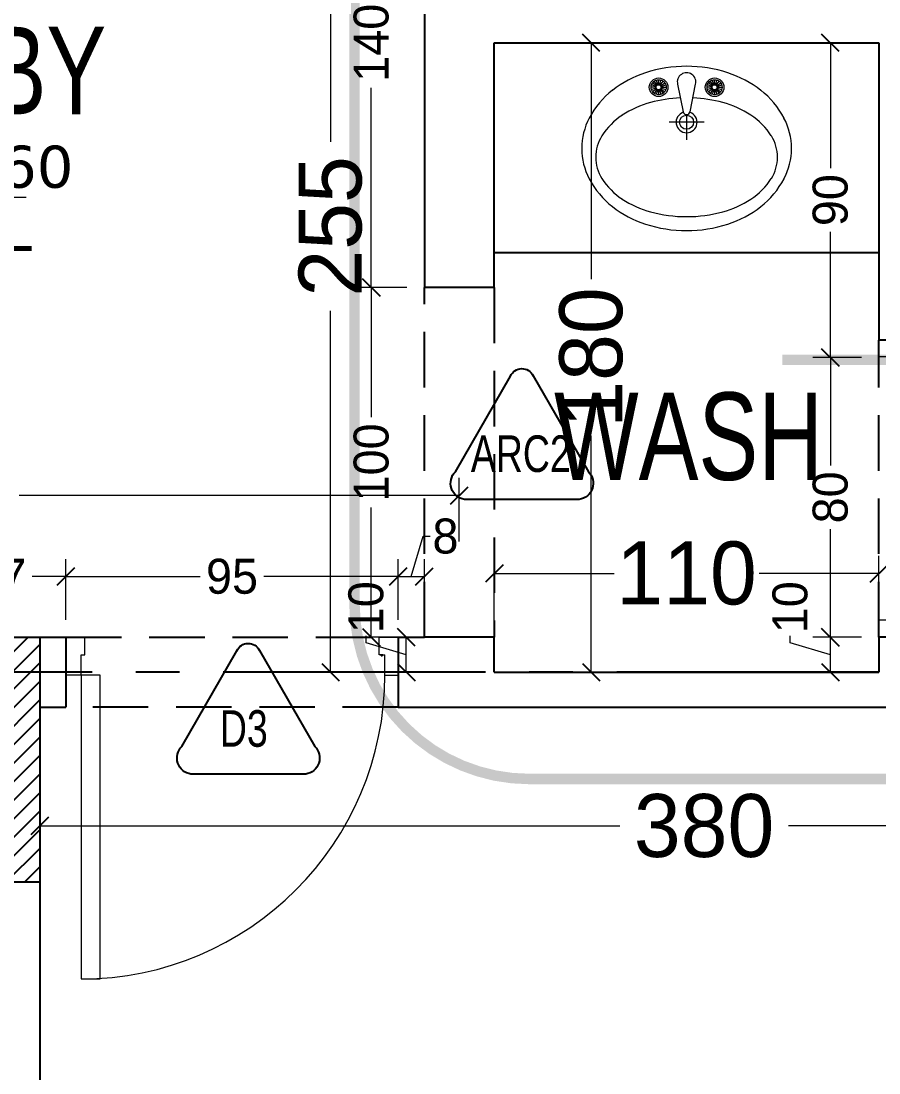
# Model space of a CAD drawing. Header units: centimetres. Extents: x 7997 to 116674, y 1017 to 13844.
# Drawn here: x 35021.7 to 35267.1, y 9222.4 to 9523.2 of the extents above; entities that cross this region are included whole.
import ezdxf

# ---------------------------------------------------------------- set-up
doc = ezdxf.new("R2010")
doc.units = ezdxf.units.CM
doc.header["$LTSCALE"] = 200
doc.header["$PDMODE"] = 2
for name, pattern in [('CENTER2', [1.125, 0.75, -0.125, 0.125, -0.125]), ('DASHED', [0.75, 0.5, -0.25]), ('HIDDEN2', [4.7625, 3.175, -1.5875])]:
    doc.linetypes.add(name, pattern=pattern)
for name, color, linetype in [('AXIS', 9, 'CENTER2'), ('BATH-FUR', 8, 'Continuous'), ('COL', 1, 'Continuous'), ('DIM', 11, 'Continuous'), ('STEP', 7, 'Continuous'), ('STEPS', 7, 'Continuous'), ('Z-RUBBER', 8, 'Continuous')]:
    doc.layers.add(name, color=color, linetype=linetype)
for name, color, linetype, lineweight in [('FIXTURE', 6, 'Continuous', 13), ('TEXT', 6, 'Continuous', 18), ('WALL', 3, 'Continuous', 25)]:
    doc.layers.add(name, color=color, linetype=linetype, lineweight=lineweight)
doc.styles.add('sheet notes', font='verdana.ttf')
doc.styles.add('style8', font='swisscl.ttf', dxfattribs={"width": 0.8})
doc.styles.add('SWISS', font='swisscl.ttf')
doc.styles.add('T2', font='')
doc.styles.get('T2').set_extended_font_data('Elisia')
doc.dimstyles.new('NORMAL', dxfattribs={"dimtxt": 18, "dimasz": 5, "dimexe": 5, "dimexo": 5, "dimgap": 1, "dimtad": 0, "dimdec": 0, "dimdsep": 46, "dimtxsty": 'T2', "dimblk1": 'OBLIQUE', "dimblk2": 'OBLIQUE', "dimsah": 1, "dimcen": 0.09, "dimclrd": 4, "dimclre": 4, "dimclrt": 6, "dimadec": 0, "dimazin": 0, "dimtfac": 1, "dimtdec": 0, "dimtofl": 0, "dimtmove": 1, "dimatfit": 2, "dimldrblk": 'OPEN30', "dimfxl": 0, "dimtolj": 1, "dimtzin": 0, "dimlwd": 5, "dimlwe": 5, "dimarcsym": 0})
doc.dimstyles.new('NORMAL-1', dxfattribs={"dimtxt": 10, "dimasz": 5, "dimexe": 5, "dimexo": 5, "dimgap": 1, "dimtad": 0, "dimdec": 0, "dimdsep": 46, "dimtxsty": 'T2', "dimblk1": 'OBLIQUE', "dimblk2": 'OBLIQUE', "dimsah": 1, "dimcen": 0.09, "dimclrd": 4, "dimclre": 4, "dimclrt": 6, "dimadec": 0, "dimazin": 0, "dimtfac": 1, "dimtdec": 0, "dimtofl": 0, "dimtmove": 1, "dimatfit": 3, "dimldrblk": 'OPEN30', "dimfxl": 0, "dimtolj": 1, "dimtzin": 0, "dimlwd": 5, "dimlwe": 5, "dimarcsym": 0})

# ---------------------------------------------------------------- blocks, each defined once
blk = doc.blocks.new('SDF')
at = {"layer": 'TEXT'}
h = blk.add_hatch(color=256, dxfattribs=at)
h.paths.add_polyline_path([(0, 0.05), (-11.25, 0.05, -0.414214), (0, 11.3)])
h.paths.add_polyline_path([(0, 0.05), (11.25, 0.05, -0.414214), (0, -11.2)])
for p, q in [((0, -14.21), (0, 14.21)), ((-16.06, 0.05), (60.5, 0.05))]:
    blk.add_line(p, q, dxfattribs=at)
blk.add_circle((0, 0.05), 11.25, dxfattribs=at)
blk = doc.blocks.new('_OBLIQUE')
at = {"color": 0, "linetype": 'ByBlock'}
blk.add_line((-0.5, -0.5), (0.5, 0.5), dxfattribs=at)
blk = doc.blocks.new('*D29')
at = {"layer": 'Defpoints', "color": 0, "transparency": 16777216}
for p in [(35027.08, 9327), (35407.08, 9327), (35027.08, 9293.04)]:
    blk.add_point(p, dxfattribs=at)
at = {"layer": 'DIM', "color": 4, "lineweight": 5, "transparency": 16777216}
for p, q in [((35027.08, 9322), (35027.08, 9288.04)), ((35407.08, 9322), (35407.08, 9288.04)), ((35027.08, 9293.04), (35192.94, 9293.04)), ((35407.08, 9293.04), (35241.23, 9293.04))]:
    blk.add_line(p, q, dxfattribs=at)
at = {"layer": 'DIM', "color": 4, "lineweight": 5, "transparency": 16777216, "xscale": 5, "yscale": 5, "zscale": 5, "rotation": 180}
blk.add_blockref('_OBLIQUE', (35027.08, 9293.04), dxfattribs=at)
at = {"layer": 'DIM', "color": 4, "lineweight": 5, "transparency": 16777216, "xscale": 5, "yscale": 5, "zscale": 5}
blk.add_blockref('_OBLIQUE', (35407.08, 9293.04), dxfattribs=at)
at = {"layer": 'DIM', "color": 6, "transparency": 16777216, "insert": (35217.08, 9293.04), "char_height": 18, "attachment_point": 5, "style": 'T2'}
blk.add_mtext('\\A1;380', dxfattribs=at)
blk = doc.blocks.new('_Open30')
at = {"color": 0, "linetype": 'ByBlock', "lineweight": -2}
for p, q in [((-1, 0.268), (0, 0)), ((0, 0), (-1, -0.268)), ((0, 0), (-1, 0))]:
    blk.add_line(p, q, dxfattribs=at)
blk = doc.blocks.new('*D33')
at = {"layer": 'Defpoints', "color": 0, "transparency": 16777216}
for p in [(35157.08, 9365.26), (35267.08, 9342), (35157.08, 9337)]:
    blk.add_point(p, dxfattribs=at)
at = {"layer": 'DIM', "color": 4, "lineweight": 5, "transparency": 16777216}
for p, q in [((35157.08, 9342), (35157.08, 9370.26)), ((35267.08, 9347), (35267.08, 9370.26)), ((35157.08, 9365.26), (35191.37, 9365.26)), ((35267.08, 9365.26), (35232.8, 9365.26))]:
    blk.add_line(p, q, dxfattribs=at)
at = {"layer": 'DIM', "color": 4, "lineweight": 5, "transparency": 16777216, "xscale": 5, "yscale": 5, "zscale": 5, "rotation": 180}
blk.add_blockref('_OBLIQUE', (35157.08, 9365.26), dxfattribs=at)
at = {"layer": 'DIM', "color": 4, "lineweight": 5, "transparency": 16777216, "xscale": 5, "yscale": 5, "zscale": 5}
blk.add_blockref('_OBLIQUE', (35267.08, 9365.26), dxfattribs=at)
at = {"layer": 'DIM', "color": 6, "transparency": 16777216, "insert": (35212.08, 9365.26), "char_height": 18, "attachment_point": 5, "style": 'T2'}
blk.add_mtext('\\A1;110', dxfattribs=at)
blk = doc.blocks.new('*D35')
at = {"layer": 'Defpoints', "color": 0, "transparency": 16777216}
for p in [(35157.08, 9517), (35184.81, 9517), (35157.08, 9337)]:
    blk.add_point(p, dxfattribs=at)
at = {"layer": 'DIM', "color": 4, "lineweight": 5, "transparency": 16777216}
for p, q in [((35162.08, 9517), (35189.81, 9517)), ((35184.81, 9517), (35184.81, 9449.43)), ((35184.81, 9337), (35184.81, 9404.57)), ((35162.08, 9337), (35189.81, 9337))]:
    blk.add_line(p, q, dxfattribs=at)
at = {"layer": 'DIM', "color": 4, "lineweight": 5, "transparency": 16777216, "xscale": 5, "yscale": 5, "zscale": 5}
for p, rotation in [((35184.81, 9517), 90), ((35184.81, 9337), 270)]:
    blk.add_blockref('_OBLIQUE', p, dxfattribs=dict(at, rotation=rotation))
at = {"layer": 'DIM', "color": 6, "transparency": 16777216, "insert": (35184.81, 9427), "char_height": 18, "attachment_point": 5, "rotation": 90, "style": 'T2'}
blk.add_mtext('\\A1;180', dxfattribs=at)
blk = doc.blocks.new('*D103')
at = {"layer": 'Defpoints', "color": 0, "transparency": 16777216}
for p in [(35131.91, 9347), (35147.08, 9347), (35147.08, 9337)]:
    blk.add_point(p, dxfattribs=at)
at = {"layer": 'DIM', "color": 4, "lineweight": 5, "transparency": 16777216}
for p, q in [((35120.41, 9345.45), (35120.41, 9347.45)), ((35142.08, 9347), (35126.91, 9347)), ((35131.91, 9337), (35131.91, 9347)), ((35131.91, 9342), (35120.41, 9345.45)), ((35142.08, 9337), (35126.91, 9337))]:
    blk.add_line(p, q, dxfattribs=at)
at = {"layer": 'DIM', "color": 4, "lineweight": 5, "transparency": 16777216, "xscale": 5, "yscale": 5, "zscale": 5}
for p, rotation in [((35131.91, 9347), 90), ((35131.91, 9337), 270)]:
    blk.add_blockref('_OBLIQUE', p, dxfattribs=dict(at, rotation=rotation))
at = {"layer": 'DIM', "color": 6, "transparency": 16777216, "insert": (35120.41, 9355.59), "char_height": 10, "attachment_point": 5, "rotation": 90, "style": 'T2'}
blk.add_mtext('\\A1;10', dxfattribs=at)
blk = doc.blocks.new('*D104')
at = {"layer": 'Defpoints', "color": 0, "transparency": 16777216}
for p in [(35121.91, 9447), (35137.08, 9447), (35137.08, 9347)]:
    blk.add_point(p, dxfattribs=at)
at = {"layer": 'DIM', "color": 4, "lineweight": 5, "transparency": 16777216}
for p, q in [((35132.08, 9447), (35116.91, 9447)), ((35121.91, 9447), (35121.91, 9409.91)), ((35121.91, 9347), (35121.91, 9384.1)), ((35132.08, 9347), (35116.91, 9347))]:
    blk.add_line(p, q, dxfattribs=at)
at = {"layer": 'DIM', "color": 4, "lineweight": 5, "transparency": 16777216, "xscale": 5, "yscale": 5, "zscale": 5}
for p, rotation in [((35121.91, 9447), 90), ((35121.91, 9347), 270)]:
    blk.add_blockref('_OBLIQUE', p, dxfattribs=dict(at, rotation=rotation))
at = {"layer": 'DIM', "color": 6, "transparency": 16777216, "insert": (35121.91, 9397), "char_height": 10, "attachment_point": 5, "rotation": 90, "style": 'T2'}
blk.add_mtext('\\A1;100', dxfattribs=at)
blk = doc.blocks.new('*D105')
at = {"layer": 'Defpoints', "color": 0, "transparency": 16777216}
for p in [(35121.91, 9587), (35137.08, 9587), (35137.08, 9447)]:
    blk.add_point(p, dxfattribs=at)
at = {"layer": 'DIM', "color": 4, "lineweight": 5, "transparency": 16777216}
for p, q in [((35132.08, 9587), (35116.91, 9587)), ((35121.91, 9587), (35121.91, 9529.91)), ((35121.91, 9447), (35121.91, 9504.1)), ((35132.08, 9447), (35116.91, 9447))]:
    blk.add_line(p, q, dxfattribs=at)
at = {"layer": 'DIM', "color": 4, "lineweight": 5, "transparency": 16777216, "xscale": 5, "yscale": 5, "zscale": 5}
for p, rotation in [((35121.91, 9587), 90), ((35121.91, 9447), 270)]:
    blk.add_blockref('_OBLIQUE', p, dxfattribs=dict(at, rotation=rotation))
at = {"layer": 'DIM', "color": 6, "transparency": 16777216, "insert": (35121.91, 9517), "char_height": 10, "attachment_point": 5, "rotation": 90, "style": 'T2'}
blk.add_mtext('\\A1;140', dxfattribs=at)
blk = doc.blocks.new('*D107')
at = {"layer": 'Defpoints', "color": 0, "transparency": 16777216}
for p in [(35110.25, 9592), (35126.91, 9592), (35126.91, 9337)]:
    blk.add_point(p, dxfattribs=at)
at = {"layer": 'DIM', "color": 4, "lineweight": 5, "transparency": 16777216}
for p, q in [((35121.91, 9592), (35105.25, 9592)), ((35110.25, 9592), (35110.25, 9488.64)), ((35110.25, 9337), (35110.25, 9440.36)), ((35121.91, 9337), (35105.25, 9337))]:
    blk.add_line(p, q, dxfattribs=at)
at = {"layer": 'DIM', "color": 4, "lineweight": 5, "transparency": 16777216, "xscale": 5, "yscale": 5, "zscale": 5}
for p, rotation in [((35110.25, 9592), 90), ((35110.25, 9337), 270)]:
    blk.add_blockref('_OBLIQUE', p, dxfattribs=dict(at, rotation=rotation))
at = {"layer": 'DIM', "color": 6, "transparency": 16777216, "insert": (35110.25, 9464.5), "char_height": 18, "attachment_point": 5, "rotation": 90, "style": 'T2'}
blk.add_mtext('\\A1;255', dxfattribs=at)
blk = doc.blocks.new('*D109')
at = {"layer": 'Defpoints', "color": 0, "transparency": 16777216}
for p in [(35034.58, 9364.38), (34997.08, 9347), (35034.58, 9347)]:
    blk.add_point(p, dxfattribs=at)
at = {"layer": 'DIM', "color": 4, "lineweight": 5, "transparency": 16777216}
for p, q in [((34997.08, 9352), (34997.08, 9369.38)), ((35034.58, 9352), (35034.58, 9369.38)), ((34997.08, 9364.38), (35006.74, 9364.38)), ((35034.58, 9364.38), (35024.93, 9364.38))]:
    blk.add_line(p, q, dxfattribs=at)
at = {"layer": 'DIM', "color": 4, "lineweight": 5, "transparency": 16777216, "xscale": 5, "yscale": 5, "zscale": 5, "rotation": 180}
blk.add_blockref('_OBLIQUE', (34997.08, 9364.38), dxfattribs=at)
at = {"layer": 'DIM', "color": 4, "lineweight": 5, "transparency": 16777216, "xscale": 5, "yscale": 5, "zscale": 5}
blk.add_blockref('_OBLIQUE', (35034.58, 9364.38), dxfattribs=at)
at = {"layer": 'DIM', "color": 6, "transparency": 16777216, "insert": (35015.83, 9364.38), "char_height": 10, "attachment_point": 5, "style": 'T2'}
blk.add_mtext('\\A1;37', dxfattribs=at)
blk = doc.blocks.new('*D110')
at = {"layer": 'Defpoints', "color": 0, "transparency": 16777216}
for p in [(35129.58, 9364.38), (35034.58, 9347), (35129.58, 9347)]:
    blk.add_point(p, dxfattribs=at)
at = {"layer": 'DIM', "color": 4, "lineweight": 5, "transparency": 16777216}
for p, q in [((35034.58, 9352), (35034.58, 9369.38)), ((35129.58, 9352), (35129.58, 9369.38)), ((35034.58, 9364.38), (35072.99, 9364.38)), ((35129.58, 9364.38), (35091.18, 9364.38))]:
    blk.add_line(p, q, dxfattribs=at)
at = {"layer": 'DIM', "color": 4, "lineweight": 5, "transparency": 16777216, "xscale": 5, "yscale": 5, "zscale": 5, "rotation": 180}
blk.add_blockref('_OBLIQUE', (35034.58, 9364.38), dxfattribs=at)
at = {"layer": 'DIM', "color": 4, "lineweight": 5, "transparency": 16777216, "xscale": 5, "yscale": 5, "zscale": 5}
blk.add_blockref('_OBLIQUE', (35129.58, 9364.38), dxfattribs=at)
at = {"layer": 'DIM', "color": 6, "transparency": 16777216, "insert": (35082.08, 9364.38), "char_height": 10, "attachment_point": 5, "style": 'T2'}
blk.add_mtext('\\A1;95', dxfattribs=at)
blk = doc.blocks.new('*D111')
at = {"layer": 'Defpoints', "color": 0, "transparency": 16777216}
for p in [(35147.08, 9387.56), (34847.08, 9369.38), (35147.08, 9369.38)]:
    blk.add_point(p, dxfattribs=at)
at = {"layer": 'DIM', "color": 4, "lineweight": 5, "transparency": 16777216}
for p, q in [((34847.08, 9374.38), (34847.08, 9392.56)), ((35147.08, 9374.38), (35147.08, 9392.56)), ((34847.08, 9387.56), (34972.94, 9387.56)), ((35147.08, 9387.56), (35021.23, 9387.56))]:
    blk.add_line(p, q, dxfattribs=at)
at = {"layer": 'DIM', "color": 4, "lineweight": 5, "transparency": 16777216, "xscale": 5, "yscale": 5, "zscale": 5, "rotation": 180}
blk.add_blockref('_OBLIQUE', (34847.08, 9387.56), dxfattribs=at)
at = {"layer": 'DIM', "color": 4, "lineweight": 5, "transparency": 16777216, "xscale": 5, "yscale": 5, "zscale": 5}
blk.add_blockref('_OBLIQUE', (35147.08, 9387.56), dxfattribs=at)
at = {"layer": 'DIM', "color": 6, "transparency": 16777216, "insert": (34997.08, 9387.56), "char_height": 18, "attachment_point": 5, "style": 'T2'}
blk.add_mtext('\\A1;300', dxfattribs=at)
blk = doc.blocks.new('*D112')
at = {"layer": 'Defpoints', "color": 0, "transparency": 16777216}
for p in [(35253.19, 9347), (35267.08, 9347), (35267.08, 9337)]:
    blk.add_point(p, dxfattribs=at)
at = {"layer": 'DIM', "color": 4, "lineweight": 5, "transparency": 16777216}
for p, q in [((35241.69, 9345.45), (35241.69, 9347.45)), ((35262.08, 9347), (35248.19, 9347)), ((35253.19, 9337), (35253.19, 9347)), ((35253.19, 9342), (35241.69, 9345.45)), ((35262.08, 9337), (35248.19, 9337))]:
    blk.add_line(p, q, dxfattribs=at)
at = {"layer": 'DIM', "color": 4, "lineweight": 5, "transparency": 16777216, "xscale": 5, "yscale": 5, "zscale": 5}
for p, rotation in [((35253.19, 9347), 90), ((35253.19, 9337), 270)]:
    blk.add_blockref('_OBLIQUE', p, dxfattribs=dict(at, rotation=rotation))
at = {"layer": 'DIM', "color": 6, "transparency": 16777216, "insert": (35241.69, 9355.59), "char_height": 10, "attachment_point": 5, "rotation": 90, "style": 'T2'}
blk.add_mtext('\\A1;10', dxfattribs=at)
blk = doc.blocks.new('*D113')
at = {"layer": 'Defpoints', "color": 0, "transparency": 16777216}
for p in [(35253.19, 9427), (35267.08, 9427), (35267.08, 9347)]:
    blk.add_point(p, dxfattribs=at)
at = {"layer": 'DIM', "color": 4, "lineweight": 5, "transparency": 16777216}
for p, q in [((35262.08, 9427), (35248.19, 9427)), ((35253.19, 9427), (35253.19, 9396.1)), ((35253.19, 9347), (35253.19, 9377.91)), ((35262.08, 9347), (35248.19, 9347))]:
    blk.add_line(p, q, dxfattribs=at)
at = {"layer": 'DIM', "color": 4, "lineweight": 5, "transparency": 16777216, "xscale": 5, "yscale": 5, "zscale": 5}
for p, rotation in [((35253.19, 9427), 90), ((35253.19, 9347), 270)]:
    blk.add_blockref('_OBLIQUE', p, dxfattribs=dict(at, rotation=rotation))
at = {"layer": 'DIM', "color": 6, "transparency": 16777216, "insert": (35253.19, 9387), "char_height": 10, "attachment_point": 5, "rotation": 90, "style": 'T2'}
blk.add_mtext('\\A1;80', dxfattribs=at)
blk = doc.blocks.new('*D114')
at = {"layer": 'Defpoints', "color": 0, "transparency": 16777216}
for p in [(35253.19, 9517), (35267.08, 9517), (35267.08, 9427)]:
    blk.add_point(p, dxfattribs=at)
at = {"layer": 'DIM', "color": 4, "lineweight": 5, "transparency": 16777216}
for p, q in [((35262.08, 9517), (35248.19, 9517)), ((35253.19, 9517), (35253.19, 9481.1)), ((35253.19, 9427), (35253.19, 9462.91)), ((35262.08, 9427), (35248.19, 9427))]:
    blk.add_line(p, q, dxfattribs=at)
at = {"layer": 'DIM', "color": 4, "lineweight": 5, "transparency": 16777216, "xscale": 5, "yscale": 5, "zscale": 5}
for p, rotation in [((35253.19, 9517), 90), ((35253.19, 9427), 270)]:
    blk.add_blockref('_OBLIQUE', p, dxfattribs=dict(at, rotation=rotation))
at = {"layer": 'DIM', "color": 6, "transparency": 16777216, "insert": (35253.19, 9472), "char_height": 10, "attachment_point": 5, "rotation": 90, "style": 'T2'}
blk.add_mtext('\\A1;90', dxfattribs=at)
blk = doc.blocks.new('SEC.L')
at = {"layer": 'AXIS', "linetype": 'CENTER2', "ltscale": 0.5}
blk.add_lwpolyline([(124.39, 14.32, 3, 3, 0), (-362.44, 14.32, 0, 0, 0), (-1121.72, 14.32, 3, 3, 0), (-1542.47, 14.32, 3, 3, 0)], format="xyseb", dxfattribs=at)
blk = doc.blocks.new('*D1129')
at = {"layer": 'Defpoints', "color": 0, "transparency": 16777216}
for p in [(35137.08, 9364.38), (35129.58, 9347), (35137.08, 9347)]:
    blk.add_point(p, dxfattribs=at)
at = {"layer": 'DIM', "color": 4, "lineweight": 5, "transparency": 16777216}
for p, q in [((35133.33, 9364.38), (35136.78, 9375.88)), ((35136.78, 9375.88), (35138.78, 9375.88)), ((35129.58, 9352), (35129.58, 9369.38)), ((35137.08, 9352), (35137.08, 9369.38)), ((35129.58, 9364.38), (35137.08, 9364.38))]:
    blk.add_line(p, q, dxfattribs=at)
at = {"layer": 'DIM', "color": 4, "lineweight": 5, "transparency": 16777216, "xscale": 5, "yscale": 5, "zscale": 5, "rotation": 180}
blk.add_blockref('_OBLIQUE', (35129.58, 9364.38), dxfattribs=at)
at = {"layer": 'DIM', "color": 4, "lineweight": 5, "transparency": 16777216, "xscale": 5, "yscale": 5, "zscale": 5}
blk.add_blockref('_OBLIQUE', (35137.08, 9364.38), dxfattribs=at)
at = {"layer": 'DIM', "color": 6, "transparency": 16777216, "insert": (35143.12, 9375.88), "char_height": 10, "attachment_point": 5, "style": 'T2'}
blk.add_mtext('\\A1;8', dxfattribs=at)
blk = doc.blocks.new('A$C0DD823B6')
at = {"layer": 'FIXTURE'}
for p, q in [((21.42, 41.42), (20.26, 42.27)), ((21.42, 41.42), (20.26, 42.27)), ((21.58, 41.58), (20.73, 42.74)), ((21.58, 41.58), (20.73, 42.74)), ((21.78, 41.69), (21.33, 43.05)), ((21.78, 41.69), (21.33, 43.05)), ((22, 41.72), (22, 43.16)), ((22, 41.72), (22, 43.16)), ((22.22, 41.69), (22.67, 43.05)), ((22.22, 41.69), (22.67, 43.05)), ((22.42, 41.58), (23.27, 42.74)), ((22.42, 41.58), (23.27, 42.74)), ((22.58, 41.42), (23.74, 42.27)), ((22.58, 41.42), (23.74, 42.27)), ((37.42, 41.42), (36.26, 42.27)), ((37.42, 41.42), (36.26, 42.27)), ((37.58, 41.58), (36.73, 42.74)), ((37.58, 41.58), (36.73, 42.74)), ((37.78, 41.69), (37.33, 43.05)), ((37.78, 41.69), (37.33, 43.05)), ((38, 41.72), (38, 43.16)), ((38, 41.72), (38, 43.16)), ((38.22, 41.69), (38.67, 43.05)), ((38.22, 41.69), (38.67, 43.05)), ((38.42, 41.58), (39.27, 42.74)), ((38.42, 41.58), (39.27, 42.74)), ((38.58, 41.42), (39.74, 42.27)), ((38.58, 41.42), (39.74, 42.27)), ((21.28, 41), (19.84, 41)), ((21.31, 41.22), (19.95, 41.67)), ((21.31, 41.22), (19.95, 41.67)), ((21.31, 40.78), (19.95, 40.33)), ((21.31, 40.78), (19.95, 40.33)), ((21.42, 40.58), (20.26, 39.73)), ((21.42, 40.58), (20.26, 39.73)), ((21.58, 40.42), (20.73, 39.26)), ((21.58, 40.42), (20.73, 39.26)), ((21.78, 40.31), (21.33, 38.95)), ((21.78, 40.31), (21.33, 38.95)), ((22, 40.28), (22, 38.84)), ((22, 40.28), (22, 38.84)), ((22.22, 40.31), (22.67, 38.95)), ((22.22, 40.31), (22.67, 38.95)), ((22.42, 40.42), (23.27, 39.26)), ((22.42, 40.42), (23.27, 39.26)), ((22.58, 40.58), (23.74, 39.73)), ((22.58, 40.58), (23.74, 39.73)), ((22.69, 41.22), (24.05, 41.67)), ((22.69, 41.22), (24.05, 41.67)), ((22.69, 40.78), (24.05, 40.33)), ((22.69, 40.78), (24.05, 40.33)), ((22.72, 41), (24.16, 41)), ((27.42, 41.88), (29, 34)), ((31, 34), (32.58, 41.88)), ((37.28, 41), (35.84, 41)), ((37.31, 41.22), (35.95, 41.67)), ((37.31, 41.22), (35.95, 41.67)), ((37.31, 40.78), (35.95, 40.33)), ((37.31, 40.78), (35.95, 40.33)), ((37.42, 40.58), (36.26, 39.73)), ((37.42, 40.58), (36.26, 39.73)), ((37.58, 40.42), (36.73, 39.26)), ((37.58, 40.42), (36.73, 39.26)), ((37.78, 40.31), (37.33, 38.95)), ((37.78, 40.31), (37.33, 38.95)), ((38, 40.28), (38, 38.84)), ((38, 40.28), (38, 38.84)), ((38.22, 40.31), (38.67, 38.95)), ((38.22, 40.31), (38.67, 38.95)), ((38.42, 40.42), (39.27, 39.26)), ((38.42, 40.42), (39.27, 39.26)), ((38.58, 40.58), (39.74, 39.73)), ((38.58, 40.58), (39.74, 39.73)), ((38.69, 41.22), (40.05, 41.67)), ((38.69, 41.22), (40.05, 41.67)), ((38.69, 40.78), (40.05, 40.33)), ((38.69, 40.78), (40.05, 40.33)), ((38.72, 41), (40.16, 41)), ((30, 33.18), (30, 26)), ((35, 31), (25, 31))]:
    blk.add_line(p, q, dxfattribs=at)
for centre, radius in [((22, 41), 2.66), ((22, 41), 2.16), ((38, 41), 2.66), ((38, 41), 2.16), ((22, 41), 0.721), ((38, 41), 0.721), ((30, 31), 2)]:
    blk.add_circle(centre, radius, dxfattribs=at)
for centre, radius, start, end in [((27.66, 16.02), 30.61, 107.9766, 128.0728), ((30, 8.82), 38.18, 90, 107.9766), ((30, 42.5), 2.66, 346.4694, 193.4861), ((30, 8.82), 38.18, 72.0234, 90), ((32.34, 16.02), 30.61, 51.9272, 72.0234), ((24.08, 20.59), 24.81, 128.0728, 152.1309), ((35.92, 20.59), 24.81, 27.8691, 51.9272), ((26.98, 9.52), 28.08, 105.154, 123.1785), ((30, -1.63), 39.63, 92.596, 105.154), ((30, -1.63), 39.63, 74.846, 87.404), ((33.02, 9.52), 28.08, 56.8215, 74.846), ((30, 31), 3, 108.5711, 71.4289), ((30, 34.2), 1.02, 191.3515, 348.6485), ((18.58, 23.5), 18.58, 152.1309, 180), ((22.38, 16.56), 19.66, 123.1785, 147.6456), ((37.62, 16.56), 19.66, 32.3544, 56.8215), ((41.42, 23.5), 18.58, 360, 27.8691), ((15.37, 21), 11.37, 147.6456, 180), ((44.63, 21), 11.37, 0, 32.3544), ((18.58, 23.5), 18.58, 180, 207.8691), ((41.42, 23.5), 18.58, 332.1309, 0), ((15.37, 21), 11.37, 180, 212.3544), ((44.63, 21), 11.37, 327.6456, 360), ((24.08, 26.41), 24.81, 207.8691, 231.9272), ((22.38, 25.44), 19.66, 212.3544, 236.8215), ((37.62, 25.44), 19.66, 303.1785, 327.6456), ((35.92, 26.41), 24.81, 308.0728, 332.1309), ((27.66, 30.98), 30.61, 231.9272, 252.0234), ((26.98, 32.48), 28.08, 236.8215, 254.846), ((33.02, 32.48), 28.08, 285.154, 303.1785), ((32.34, 30.98), 30.61, 287.9766, 308.0728), ((30, 43.63), 39.63, 254.846, 270), ((30, 43.63), 39.63, 270, 285.154), ((30, 38.18), 38.18, 252.0234, 270), ((30, 38.18), 38.18, 270, 287.9766)]:
    blk.add_arc(centre, radius, start, end, dxfattribs=at)
blk = doc.blocks.new('DWB2')
at = {"layer": 'FIXTURE'}
blk.add_blockref('A$C0DD823B6', (15, -51.74), dxfattribs=at)
blk = doc.blocks.new('A$C414D25BB')
at = {"layer": 'Z-RUBBER', "ltscale": 0.05}
h = blk.add_hatch(dxfattribs=at)
h.set_pattern_fill('ANSI31', color=256, style=0)
h.set_pattern_definition([(45, (-21734.0303, -7392.24753), (-0.08838834765, 0.08838834765), [])])
h.paths.add_polyline_path([(0.114, 0.0618, -5.138733), (0.1155, 0.0618), (0.1155, 0.0603), (0.1162, 0.0603), (0.1155, 0.0581), (0.1162, 0.0581), (0.1147, 0.0556), (0.1132, 0.0581), (0.114, 0.0581), (0.1132, 0.0603), (0.114, 0.0603)])
at = {"layer": 'FIXTURE'}
for p, q in [((0.8572, 0.9156), (0.8572, 0.1156)), ((0.9072, 0.9156), (0.8572, 0.9156)), ((0.9072, 0.1156), (0.9072, 0.9156)), ((0.1072, 0.1156), (0.0722, 0.1156)), ((0.0722, 0.1156), (0.0722, 0.0156)), ((0.1072, 0.1156), (0.1072, 0.0616)), ((0.8572, 0.1156), (0.9072, 0.1156)), ((0.9072, 0.1156), (0.9472, 0.1156)), ((0.9072, 0.1156), (0.9072, 0.0616)), ((0.9472, 0.1156), (0.9472, 0.0156)), ((0.1192, 0.0616), (0.1072, 0.0616)), ((0.1122, 0.0616), (0.1222, 0.0616)), ((0.1222, 0.0616), (0.1222, 0.0156)), ((0.9072, 0.0616), (0.8972, 0.0616)), ((0.8972, 0.0616), (0.8972, 0.0156)), ((0.1222, 0.0156), (0.0722, 0.0156)), ((0.8972, 0.0156), (0.9472, 0.0156))]:
    blk.add_line(p, q, dxfattribs=at)
blk.add_lwpolyline([(0.9055, 0.0616), (0.904, 0.0616)], dxfattribs=at)
blk.add_arc((0.9072, 0.1156), 0.8, 90, 180, dxfattribs=at)
blk = doc.blocks.new('05-GF COLUMNS-Essa', base_point=(34188.06, 8657))
at = {"layer": 'COL', "ltscale": 0.05}
h = blk.add_hatch(dxfattribs=at)
h.set_pattern_fill('ANSI31', color=8, scale=30)
h.set_pattern_definition([(45, (-39757.2027, -54636.4848), (-2.65165043, 2.65165043), [])])
h.paths.add_polyline_path([(34808.06, 9347), (34828.06, 9347), (34828.06, 9277), (34808.06, 9277)])
at = {"layer": 'COL'}
blk.add_lwpolyline([(34808.06, 9347), (34828.06, 9347), (34828.06, 9277), (34808.06, 9277)], close=True, dxfattribs=at)
blk = doc.blocks.new('02-GROUND FLOOR PLAN-selattin', base_point=(28755.36, 25545.28))
at = {"layer": 'BATH-FUR'}
blk.add_line((28455.36, 24820.28), (28565.36, 24820.28), dxfattribs=at)
at = {"layer": 'STEPS', "color": 8, "linetype": 'HIDDEN2', "ltscale": 0.025}
for p, q in [((28435.36, 24710.28), (28435.36, 24810.28)), ((28455.36, 24810.28), (28455.36, 24710.28)), ((28565.36, 24710.28), (28565.36, 24795.28)), ((28332.86, 24710.28), (28427.86, 24710.28)), ((28427.86, 24690.28), (28332.86, 24690.28))]:
    blk.add_line(p, q, dxfattribs=at)
at = {"layer": 'WALL'}
for p, q in [((28435.36, 24950.28), (28435.36, 24810.28)), ((28455.36, 24880.28), (28565.36, 24880.28)), ((28455.36, 24810.28), (28455.36, 24880.28)), ((28565.36, 24880.28), (28565.36, 24795.28)), ((28455.36, 24810.28), (28435.36, 24810.28)), ((28575.36, 24795.28), (28565.36, 24795.28)), ((28295.36, 24710.28), (28332.86, 24710.28)), ((28332.86, 24710.28), (28332.86, 24690.28)), ((28427.86, 24710.28), (28435.36, 24710.28)), ((28427.86, 24710.28), (28427.86, 24690.28)), ((28455.36, 24710.28), (28435.36, 24710.28)), ((28435.36, 24710.28), (28435.36, 24710.28)), ((28455.36, 24700.28), (28455.36, 24710.28)), ((28565.36, 24710.28), (28565.36, 24700.28)), ((28575.36, 24710.28), (28565.36, 24710.28)), ((28455.36, 24700.28), (28565.36, 24700.28)), ((28325.36, 24690.28), (28325.36, 24185.28)), ((28325.36, 24690.28), (28332.86, 24690.28)), ((28427.86, 24690.28), (28705.36, 24690.28))]:
    blk.add_line(p, q, dxfattribs=at)
at = {"color": 6, "ltscale": 2}
blk.add_blockref('05-GF COLUMNS-Essa', (27685.36, 24020.28), dxfattribs=at)
at = {"layer": 'FIXTURE'}
blk.add_blockref('DWB2', (28465.36, 24878.3), dxfattribs=at)
at = {"layer": 'WALL', "color": 0}
for p, xscale, yscale, zscale, rotation in [((28563.84, 24802.3), 97.1428572279331, 97.1428572279331, 97.1428572279331, 270), ((28435.7, 24711.98), 108.5714285601499, 108.5714285601499, 108.5714285601499, 180)]:
    blk.add_blockref('A$C414D25BB', p, dxfattribs=dict(at, xscale=xscale, yscale=yscale, zscale=zscale, rotation=rotation))
at = {"layer": 'TEXT', "style": 'style8'}
for s, p in [('LOBBY', (28258.91, 24859.84)), ('WASH', (28472.47, 24755.27))]:
    blk.add_text(s, height=25, dxfattribs=at).set_placement(p)
blk = doc.blocks.new('09-GRID LINE PLAN-Essa', base_point=(37178.06, 7462))
at = {"layer": 'AXIS', "ltscale": 0.5}
blk.add_line((38518.06, 6337), (36878.06, 6337), dxfattribs=at)

msp = doc.modelspace()

# ---------------------------------------------------------------- linework, layer by layer
at = {"layer": 'DIM', "color": 0, "linetype": 'DASHED', "ltscale": 0.2, "const_width": 3}
msp.add_lwpolyline([(35167.1077, 9306.4752), (35410.5486, 9306.4752, 0.41421356), (35460.5486, 9356.4752), (35460.5486, 9717.4264, 0.41421356), (35410.5486, 9767.4264), (35167.1077, 9767.4264, 0.41421356), (35117.1077, 9717.4264), (35117.1077, 9356.4752, 0.41421356)], format="xyb", close=True, dxfattribs=at)
at = {"layer": 'STEP'}
for points in [[(35161.7168, 9421.665, -0.64981449), (35168.1768, 9421.8043), (35184.0276, 9394.3498, -0.61363207), (35181.3912, 9386.4269), (35148.5828, 9386.4269, -0.61363207), (35145.9464, 9394.3498)], [(35083.4749, 9343.0908, -0.64981449), (35089.9349, 9343.2301), (35105.7857, 9315.7757, -0.61363207), (35103.1494, 9307.8527), (35070.3409, 9307.8527, -0.61363207), (35067.7045, 9315.7757)]]:
    msp.add_lwpolyline(points, format="xyb", close=True, dxfattribs=at)

# ---------------------------------------------------------------- block references
at = {"layer": 'DIM', "xscale": 0.75, "yscale": 0.75, "zscale": 0.75}
msp.add_blockref('SDF', (34977.8137, 9472.8322), dxfattribs=at)
at = {"layer": 'WALL'}
msp.add_blockref('SEC.L', (35601.9274, 9412.002), dxfattribs=at)

# ---------------------------------------------------------------- texts
at = {"layer": 'TEXT'}
for s, height, style, p in [('+0.60', 12.02739, 'sheet notes', (34986.1859, 9475.5584)), ('F.F.L', 12.02739, 'sheet notes', (34986.1859, 9457.4778)), ('ARC2', 10.45094, 'SWISS', (35150.3827, 9394.2729)), ('D3', 10.45094, 'SWISS', (35078.6113, 9315.6988))]:
    msp.add_text(s, height=height, dxfattribs=dict(at, style=style)).set_placement(p)

# ---------------------------------------------------------------- dimensions: what is measured, and where the dimension line sits
at = {"layer": 'DIM'}
for base, p1, p2, dimstyle, picture, middle in [((35110.2458, 9592.002), (35126.9128, 9337.002), (35126.9128, 9592.002), 'NORMAL', '*D107', (35110.2458, 9464.502)), ((35121.9128, 9587.002), (35137.0822, 9447.002), (35137.0822, 9587.002), 'NORMAL-1', '*D105', (35121.9128, 9517.002)), ((35184.8134, 9517.002), (35157.0822, 9337.002), (35157.0822, 9517.002), 'NORMAL', '*D35', (35184.8134, 9427.002)), ((35253.1939, 9517.002), (35267.0822, 9427.002), (35267.0822, 9517.002), 'NORMAL-1', '*D114', (35253.1939, 9472.002)), ((35121.9128, 9447.002), (35137.0822, 9347.002), (35137.0822, 9447.002), 'NORMAL-1', '*D104', (35121.9128, 9397.002)), ((35253.1939, 9427.002), (35267.0822, 9347.002), (35267.0822, 9427.002), 'NORMAL-1', '*D113', (35253.1939, 9387.002)), ((35131.9128, 9347.002), (35147.0822, 9337.002), (35147.0822, 9347.002), 'NORMAL-1', '*D103', (35120.4128, 9348.452)), ((35253.1939, 9347.002), (35267.0822, 9337.002), (35267.0822, 9347.002), 'NORMAL-1', '*D112', (35241.6939, 9348.452))]:
    dim = msp.add_linear_dim(base=base, p1=p1, p2=p2, angle=90, dimstyle=dimstyle, dxfattribs=at)
    dim.commit()
    dim.dimension.update_dxf_attribs({"geometry": picture, "text_midpoint": middle})
for base, p1, p2, dimstyle, picture, middle in [((35147.0822, 9387.5573), (34847.0822, 9369.3779), (35147.0822, 9369.3779), 'NORMAL', '*D111', (34997.0822, 9387.5573)), ((35137.0821870915, 9364.3779344105), (35129.582187091, 9347.0020420626), (35137.0821870915, 9347.0020453401), 'NORMAL-1', '*D1129', (35139.7821870913, 9375.8779344105)), ((35157.0822, 9365.257), (35267.0822, 9342.002), (35157.0822, 9337.002), 'NORMAL', '*D33', (35212.0822, 9365.257)), ((35034.5821871, 9364.3779344), (34997.0821872, 9347.002042), (35034.5821871, 9347.0020421), 'NORMAL-1', '*D109', (35015.8321871, 9364.3779344)), ((35129.5822, 9364.3779), (35034.5822, 9347.002), (35129.5822, 9347.002), 'NORMAL-1', '*D110', (35082.0822, 9364.3779)), ((35027.0822, 9293.0447), (35407.0822, 9327.002), (35027.0822, 9327.002), 'NORMAL', '*D29', (35217.0822, 9293.0447))]:
    dim = msp.add_linear_dim(base=base, p1=p1, p2=p2, dimstyle=dimstyle, dxfattribs=at)
    dim.commit()
    dim.dimension.update_dxf_attribs({"geometry": picture, "text_midpoint": middle})

# ---------------------------------------------------------------- next in the draw order: block references
at = {"layer": 'DIM', "linetype": 'Continuous'}
msp.add_blockref('02-GROUND FLOOR PLAN-selattin', (35457.0822, 10182.002), dxfattribs=at)

# ---------------------------------------------------------------- next in the draw order: block references
at = {"layer": 'COL', "linetype": 'Continuous'}
msp.add_blockref('09-GRID LINE PLAN-Essa', (34377.0822, 10462.002), dxfattribs=at)

doc.saveas('drawing.dxf')
